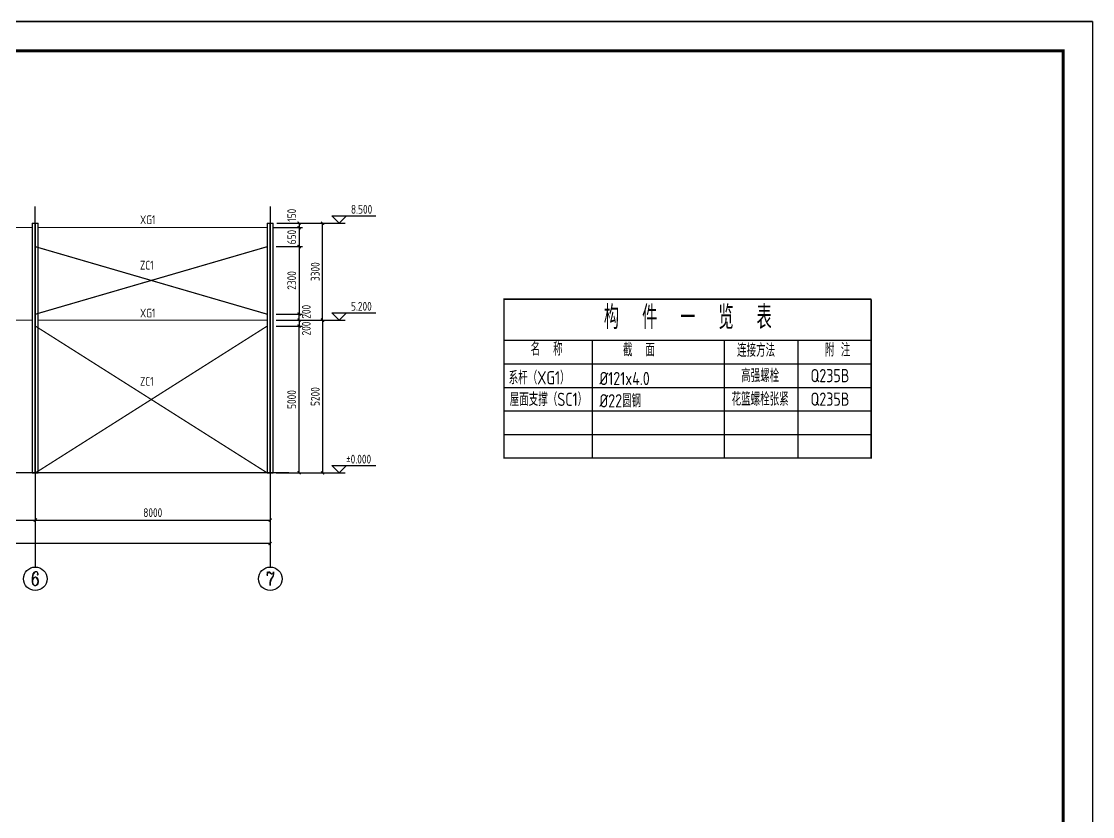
# Model space of a CAD drawing. Header units: millimetres. Extents: x 866561 to 876967, y 40200 to 44891.
# Drawn here: x 872716.4 to 873081.1, y 40529.9 to 40800.4 of the extents above; entities that cross this region are included whole.
import ezdxf
from ezdxf.enums import TextEntityAlignment as Align

# ---------------------------------------------------------------- set-up
doc = ezdxf.new("R2010")
doc.units = ezdxf.units.MM
doc.header["$LTSCALE"] = 1000
doc.header["$MEASUREMENT"] = 0
doc.linetypes.add('DOTE', pattern=[2.42, 2, -0.2, 0.02, -0.2])
for name, color, linetype in [('1530', 253, 'Continuous'), ('1534', 7, 'Continuous'), ('AXIS', 3, 'Continuous'), ('AXIS_TEXT', 7, 'Continuous'), ('DIM', 7, 'Continuous'), ('DOTE', 1, 'DOTE'), ('M_Prof', 2, 'Continuous'), ('支撑', 6, 'Continuous'), ('构件表__表格和文字', 7, 'Continuous'), ('柱集中标注', 2, 'Continuous')]:
    doc.layers.add(name, color=color, linetype=linetype)
doc.styles.add('_TCH_AXIS', font='COMPLEX', dxfattribs={"bigfont": 'GBCBIG'})
doc.styles.add('COMPLEX', font='COMPLEX')
doc.styles.add('GBHZ', font='gbenor.shx', dxfattribs={"width": 0.9, "bigfont": 'gbcbig.shx'})
doc.dimstyles.new('Y100', dxfattribs={"dimscale": 0, "dimtxt": 3, "dimasz": 0.01, "dimexe": 1.2, "dimexo": 2, "dimgap": 1, "dimtad": 1, "dimdec": 0, "dimlfac": 100, "dimzin": 0, "dimdsep": 46, "dimtxsty": 'GBHZ', "dimblk": 'DX', "dimcen": 0.09, "dimdle": 1, "dimclrd": 7, "dimclre": 7, "dimclrt": 7, "dimadec": 0, "dimazin": 0, "dimtfac": 1, "dimtdec": 0, "dimtix": 1, "dimtmove": 2, "dimatfit": 3, "dimldrblk": 'DX', "dimfxl": 0, "dimtolj": 1, "dimtzin": 0, "dimarcsym": 0})

# ---------------------------------------------------------------- blocks, each defined once
blk = doc.blocks.new('DX')
at = {"color": 0, "linetype": 'ByBlock', "const_width": 40}
blk.add_lwpolyline([(-54, -51), (46, 49)], dxfattribs=at)
blk = doc.blocks.new('*D127')
at = {"layer": 'Defpoints', "color": 0}
for p in [(872800.15, 40730.32), (872802.15, 40731.82), (872810.96, 40730.32)]:
    blk.add_point(p, dxfattribs=at)
at = {"layer": 'dim', "color": 7, "lineweight": -2}
for p, q in [((872802.15, 40730.32), (872812.16, 40730.32)), ((872804.15, 40731.82), (872812.16, 40731.82)), ((872810.96, 40731.83), (872810.96, 40731.84)), ((872810.96, 40731.82), (872810.96, 40730.32)), ((872810.96, 40730.31), (872810.96, 40730.3))]:
    blk.add_line(p, q, dxfattribs=at)
at = {"layer": 'dim', "color": 7, "lineweight": -2, "xscale": 0.01, "yscale": 0.01, "zscale": 0.01}
for p, rotation in [((872810.96, 40731.82), 270), ((872810.96, 40730.32), 90)]:
    blk.add_blockref('DX', p, dxfattribs=dict(at, rotation=rotation))
at = {"layer": 'dim', "color": 7, "insert": (872808.46, 40734.5), "char_height": 3, "attachment_point": 5, "rotation": 90, "style": 'GBHZ'}
blk.add_mtext('\\A1;150', dxfattribs=at)
blk = doc.blocks.new('*D128')
at = {"layer": 'Defpoints', "color": 0}
for p in [(872803.42, 40698.82), (872801.42, 40646.82), (872818.96, 40646.82)]:
    blk.add_point(p, dxfattribs=at)
at = {"layer": 'dim', "color": 7, "lineweight": -2}
for p, q in [((872805.42, 40698.82), (872820.16, 40698.82)), ((872818.96, 40698.81), (872818.96, 40646.83)), ((872803.42, 40646.82), (872820.16, 40646.82))]:
    blk.add_line(p, q, dxfattribs=at)
at = {"layer": 'dim', "color": 7, "lineweight": -2, "xscale": 0.01, "yscale": 0.01, "zscale": 0.01}
for p, rotation in [((872818.96, 40698.82), 90), ((872818.96, 40646.82), 270)]:
    blk.add_blockref('DX', p, dxfattribs=dict(at, rotation=rotation))
at = {"layer": 'dim', "color": 7, "insert": (872816.46, 40672.82), "char_height": 3, "attachment_point": 5, "rotation": 90, "style": 'GBHZ'}
blk.add_mtext('\\A1;5200', dxfattribs=at)
blk = doc.blocks.new('*D129')
at = {"layer": 'Defpoints', "color": 0}
for p in [(872802.15, 40730.32), (872801.15, 40723.82), (872810.96, 40723.82)]:
    blk.add_point(p, dxfattribs=at)
at = {"layer": 'dim', "color": 7, "lineweight": -2}
for p, q in [((872804.15, 40730.32), (872812.16, 40730.32)), ((872810.96, 40730.31), (872810.96, 40723.83)), ((872803.15, 40723.82), (872812.16, 40723.82))]:
    blk.add_line(p, q, dxfattribs=at)
at = {"layer": 'dim', "color": 7, "lineweight": -2, "xscale": 0.01, "yscale": 0.01, "zscale": 0.01}
for p, rotation in [((872810.96, 40730.32), 90), ((872810.96, 40723.82), 270)]:
    blk.add_blockref('DX', p, dxfattribs=dict(at, rotation=rotation))
at = {"layer": 'dim', "color": 7, "insert": (872808.46, 40727.07), "char_height": 3, "attachment_point": 5, "rotation": 90, "style": 'GBHZ'}
blk.add_mtext('\\A1;650', dxfattribs=at)
blk = doc.blocks.new('*D130')
at = {"layer": 'Defpoints', "color": 0}
for p in [(872801.15, 40723.82), (872801.15, 40700.82), (872810.96, 40700.82)]:
    blk.add_point(p, dxfattribs=at)
at = {"layer": 'dim', "color": 7, "lineweight": -2}
for p, q in [((872803.15, 40723.82), (872812.16, 40723.82)), ((872810.96, 40723.81), (872810.96, 40700.83)), ((872803.15, 40700.82), (872812.16, 40700.82))]:
    blk.add_line(p, q, dxfattribs=at)
at = {"layer": 'dim', "color": 7, "lineweight": -2, "xscale": 0.01, "yscale": 0.01, "zscale": 0.01}
for p, rotation in [((872810.96, 40723.82), 90), ((872810.96, 40700.82), 270)]:
    blk.add_blockref('DX', p, dxfattribs=dict(at, rotation=rotation))
at = {"layer": 'dim', "color": 7, "insert": (872808.46, 40712.32), "char_height": 3, "attachment_point": 5, "rotation": 90, "style": 'GBHZ'}
blk.add_mtext('\\A1;2300', dxfattribs=at)
blk = doc.blocks.new('*D131')
at = {"layer": 'Defpoints', "color": 0}
for p in [(872801.42, 40731.82), (872818.96, 40731.82), (872803.42, 40698.82)]:
    blk.add_point(p, dxfattribs=at)
at = {"layer": 'dim', "color": 7, "lineweight": -2}
for p, q in [((872803.42, 40731.82), (872820.16, 40731.82)), ((872818.96, 40698.83), (872818.96, 40731.81)), ((872805.42, 40698.82), (872820.16, 40698.82))]:
    blk.add_line(p, q, dxfattribs=at)
at = {"layer": 'dim', "color": 7, "lineweight": -2, "xscale": 0.01, "yscale": 0.01, "zscale": 0.01}
for p, rotation in [((872818.96, 40731.82), 90), ((872818.96, 40698.82), 270)]:
    blk.add_blockref('DX', p, dxfattribs=dict(at, rotation=rotation))
at = {"layer": 'dim', "color": 7, "insert": (872816.46, 40715.32), "char_height": 3, "attachment_point": 5, "rotation": 90, "style": 'GBHZ'}
blk.add_mtext('\\A1;3300', dxfattribs=at)
blk = doc.blocks.new('*D132')
at = {"layer": 'Defpoints', "color": 0}
for p in [(872801.15, 40700.82), (872810.96, 40700.82), (872801.15, 40698.82)]:
    blk.add_point(p, dxfattribs=at)
at = {"layer": 'dim', "color": 7, "lineweight": -2}
for p, q in [((872803.15, 40700.82), (872812.16, 40700.82)), ((872810.96, 40700.83), (872810.96, 40700.84)), ((872810.96, 40698.82), (872810.96, 40700.82)), ((872803.15, 40698.82), (872812.16, 40698.82)), ((872810.96, 40698.81), (872810.96, 40698.8))]:
    blk.add_line(p, q, dxfattribs=at)
at = {"layer": 'dim', "color": 7, "lineweight": -2, "xscale": 0.01, "yscale": 0.01, "zscale": 0.01}
for p, rotation in [((872810.96, 40700.82), 270), ((872810.96, 40698.82), 90)]:
    blk.add_blockref('DX', p, dxfattribs=dict(at, rotation=rotation))
at = {"layer": 'dim', "color": 7, "insert": (872813.41, 40701.67), "char_height": 3, "attachment_point": 5, "rotation": 90, "style": 'GBHZ'}
blk.add_mtext('\\A1;200', dxfattribs=at)
blk = doc.blocks.new('*D133')
at = {"layer": 'Defpoints', "color": 0}
for p in [(872801.15, 40696.82), (872810.96, 40696.82), (872801.15, 40646.82)]:
    blk.add_point(p, dxfattribs=at)
at = {"layer": 'dim', "color": 7, "lineweight": -2}
for p, q in [((872803.15, 40696.82), (872812.16, 40696.82)), ((872810.96, 40646.83), (872810.96, 40696.81)), ((872803.15, 40646.82), (872812.16, 40646.82))]:
    blk.add_line(p, q, dxfattribs=at)
at = {"layer": 'dim', "color": 7, "lineweight": -2, "xscale": 0.01, "yscale": 0.01, "zscale": 0.01}
for p, rotation in [((872810.96, 40696.82), 90), ((872810.96, 40646.82), 270)]:
    blk.add_blockref('DX', p, dxfattribs=dict(at, rotation=rotation))
at = {"layer": 'dim', "color": 7, "insert": (872808.46, 40671.82), "char_height": 3, "attachment_point": 5, "rotation": 90, "style": 'GBHZ'}
blk.add_mtext('\\A1;5000', dxfattribs=at)
blk = doc.blocks.new('*D134')
at = {"layer": 'Defpoints', "color": 0}
for p in [(872801.15, 40698.82), (872801.15, 40696.82), (872810.96, 40696.82)]:
    blk.add_point(p, dxfattribs=at)
at = {"layer": 'dim', "color": 7, "lineweight": -2}
for p, q in [((872803.15, 40698.82), (872812.16, 40698.82)), ((872803.15, 40696.82), (872812.16, 40696.82)), ((872810.96, 40698.83), (872810.96, 40698.84)), ((872810.96, 40698.82), (872810.96, 40696.82)), ((872810.96, 40696.81), (872810.96, 40696.8))]:
    blk.add_line(p, q, dxfattribs=at)
at = {"layer": 'dim', "color": 7, "lineweight": -2, "xscale": 0.01, "yscale": 0.01, "zscale": 0.01}
for p, rotation in [((872810.96, 40698.82), 270), ((872810.96, 40696.82), 90)]:
    blk.add_blockref('DX', p, dxfattribs=dict(at, rotation=rotation))
at = {"layer": 'dim', "color": 7, "insert": (872813.41, 40695.97), "char_height": 3, "attachment_point": 5, "rotation": 90, "style": 'GBHZ'}
blk.add_mtext('\\A1;200', dxfattribs=at)
blk = doc.blocks.new('_AXISO')
blk.add_circle((0, 0), 0.5)
at = {"layer": 'AXIS_TEXT', "style": 'COMPLEX', "width": 1.041667}
blk.add_attdef('A', text='', height=0.56, dxfattribs=at).set_placement((-0.25, -0.28), (0.25, -0.28), align=Align.FIT)
blk = doc.blocks.new('*D603')
at = {"layer": 'Defpoints', "color": 0}
for p in [(872641.15, 40646.82), (872721.15, 40646.82), (872721.15, 40630.82)]:
    blk.add_point(p, dxfattribs=at)
at = {"layer": 'dim', "color": 7, "lineweight": -2}
for p, q in [((872641.15, 40644.82), (872641.15, 40629.62)), ((872721.15, 40644.82), (872721.15, 40629.62)), ((872641.16, 40630.82), (872721.14, 40630.82))]:
    blk.add_line(p, q, dxfattribs=at)
at = {"layer": 'dim', "color": 7, "lineweight": -2, "xscale": 0.01, "yscale": 0.01, "zscale": 0.01, "rotation": 180}
blk.add_blockref('DX', (872641.15, 40630.82), dxfattribs=at)
at = {"layer": 'dim', "color": 7, "lineweight": -2, "xscale": 0.01, "yscale": 0.01, "zscale": 0.01}
blk.add_blockref('DX', (872721.15, 40630.82), dxfattribs=at)
at = {"layer": 'dim', "color": 7, "insert": (872681.15, 40633.32), "char_height": 3, "attachment_point": 5, "style": 'GBHZ'}
blk.add_mtext('\\A1;8000', dxfattribs=at)
blk = doc.blocks.new('*D604')
at = {"layer": 'Defpoints', "color": 0}
for p in [(872721.15, 40646.82), (872801.15, 40646.82), (872801.15, 40630.82)]:
    blk.add_point(p, dxfattribs=at)
at = {"layer": 'dim', "color": 7, "lineweight": -2}
for p, q in [((872721.15, 40644.82), (872721.15, 40629.62)), ((872801.15, 40644.82), (872801.15, 40629.62)), ((872721.16, 40630.82), (872801.14, 40630.82))]:
    blk.add_line(p, q, dxfattribs=at)
at = {"layer": 'dim', "color": 7, "lineweight": -2, "xscale": 0.01, "yscale": 0.01, "zscale": 0.01, "rotation": 180}
blk.add_blockref('DX', (872721.15, 40630.82), dxfattribs=at)
at = {"layer": 'dim', "color": 7, "lineweight": -2, "xscale": 0.01, "yscale": 0.01, "zscale": 0.01}
blk.add_blockref('DX', (872801.15, 40630.82), dxfattribs=at)
at = {"layer": 'dim', "color": 7, "insert": (872761.15, 40633.32), "char_height": 3, "attachment_point": 5, "style": 'GBHZ'}
blk.add_mtext('\\A1;8000', dxfattribs=at)
blk = doc.blocks.new('*D605')
at = {"layer": 'Defpoints', "color": 0}
for p in [(872321.15, 40646.82), (872801.15, 40646.82), (872321.15, 40622.82)]:
    blk.add_point(p, dxfattribs=at)
at = {"layer": 'dim', "color": 7, "lineweight": -2}
for p, q in [((872321.15, 40644.82), (872321.15, 40621.62)), ((872801.15, 40644.82), (872801.15, 40621.62)), ((872801.14, 40622.82), (872321.16, 40622.82))]:
    blk.add_line(p, q, dxfattribs=at)
at = {"layer": 'dim', "color": 7, "lineweight": -2, "xscale": 0.01, "yscale": 0.01, "zscale": 0.01, "rotation": 180}
blk.add_blockref('DX', (872321.15, 40622.82), dxfattribs=at)
at = {"layer": 'dim', "color": 7, "lineweight": -2, "xscale": 0.01, "yscale": 0.01, "zscale": 0.01}
blk.add_blockref('DX', (872801.15, 40622.82), dxfattribs=at)
at = {"layer": 'dim', "color": 7, "insert": (872561.15, 40625.32), "char_height": 3, "attachment_point": 5, "style": 'GBHZ'}
blk.add_mtext('\\A1;48000', dxfattribs=at)

msp = doc.modelspace()

# ---------------------------------------------------------------- linework, layer by layer
at = {"color": 0}
for p, q in [((873081.091, 40800.443), (872240.091, 40800.443)), ((872240.091, 40800.443), (873081.091, 40800.443)), ((873081.091, 40800.443), (873081.091, 40206.443))]:
    msp.add_line(p, q, dxfattribs=at)
at = {"color": 0, "const_width": 1}
msp.add_lwpolyline([(873071.091, 40216.443), (872265.091, 40216.443), (872265.091, 40790.443), (873071.091, 40790.443)], close=True, dxfattribs=at)
at = {"layer": '1530'}
for p, q in [((872820.165, 40731.821), (872826.636, 40731.821)), ((872820.165, 40698.821), (872826.636, 40698.821)), ((872820.165, 40646.821), (872826.636, 40646.821))]:
    msp.add_line(p, q, dxfattribs=at)
at = {"layer": '1534'}
for points in [[(872827.136, 40734.321), (872824.636, 40731.821), (872822.136, 40734.321), (872837.07, 40734.321)], [(872827.136, 40701.321), (872824.636, 40698.821), (872822.136, 40701.321), (872837.07, 40701.321)], [(872827.136, 40649.321), (872824.636, 40646.821), (872822.136, 40649.321), (872837.07, 40649.321)]]:
    msp.add_lwpolyline(points, dxfattribs=at)
at = {"layer": 'AXIS', "color": 0}
for p, q in [((872721.149, 40646.821), (872721.149, 40614.821)), ((872801.149, 40646.821), (872801.149, 40614.821))]:
    msp.add_line(p, q, dxfattribs=at)
at = {"layer": 'DOTE', "linetype": 'DOTE'}
for p, q in [((872721.149, 40646.821), (872721.149, 40737.498)), ((872801.149, 40737.498), (872801.149, 40646.821))]:
    msp.add_line(p, q, dxfattribs=at)
at = {"layer": 'M_Prof'}
for p, q in [((872720.149, 40731.821), (872720.149, 40646.821)), ((872720.149, 40731.821), (872722.149, 40731.821)), ((872721.059, 40731.821), (872721.059, 40646.821)), ((872721.239, 40646.821), (872721.239, 40731.821)), ((872722.149, 40646.821), (872722.149, 40731.821)), ((872800.149, 40731.821), (872800.149, 40646.821)), ((872800.149, 40731.821), (872802.149, 40731.821)), ((872801.059, 40731.821), (872801.059, 40646.821)), ((872801.239, 40646.821), (872801.239, 40731.821)), ((872802.149, 40646.821), (872802.149, 40731.821)), ((872807.456, 40646.821), (872303.761, 40646.821)), ((872720.149, 40646.821), (872722.149, 40646.821)), ((872800.149, 40646.821), (872802.149, 40646.821))]:
    msp.add_line(p, q, dxfattribs=at)
at = {"layer": '支撑', "color": 6, "linetype": 'ByBlock', "const_width": 0.4}
for points in [[(872720.149, 40730.321), (872642.149, 40730.321)], [(872800.149, 40730.321), (872722.149, 40730.321)], [(872800.149, 40700.821), (872721.149, 40723.821)], [(872721.149, 40700.821), (872800.149, 40723.821)], [(872720.149, 40698.821), (872642.149, 40698.821)], [(872721.149, 40646.821), (872800.149, 40696.821)], [(872800.149, 40646.821), (872721.149, 40696.821)], [(872800.149, 40698.821), (872722.149, 40698.821)]]:
    msp.add_lwpolyline(points, dxfattribs=at)
at = {"layer": '构件表__表格和文字'}
for p, q in [((872880.72, 40691.949), (873005.72, 40691.949)), ((872910.72, 40691.949), (872910.72, 40651.949)), ((872955.72, 40691.949), (872955.72, 40651.949)), ((872980.72, 40691.949), (872980.72, 40651.949)), ((872880.72, 40683.949), (873005.72, 40683.949)), ((872880.72, 40683.949), (873005.72, 40683.949)), ((872880.72, 40675.949), (873005.72, 40675.949)), ((872880.72, 40675.949), (873005.72, 40675.949)), ((872880.72, 40667.949), (873005.72, 40667.949)), ((872880.72, 40659.949), (873005.72, 40659.949)), ((872880.72, 40651.949), (873005.72, 40651.949)), ((872880.72, 40651.949), (873005.72, 40651.949)), ((872880.72, 40651.949), (873005.72, 40651.949)), ((872880.72, 40651.949), (873005.72, 40651.949)), ((872880.72, 40651.949), (873005.72, 40651.949)), ((872880.72, 40651.949), (873005.72, 40651.949)), ((872880.72, 40651.949), (873005.72, 40651.949)), ((872880.72, 40651.949), (873005.72, 40651.949)), ((872880.72, 40651.949), (873005.72, 40651.949))]:
    msp.add_line(p, q, dxfattribs=at)
at = {"layer": '构件表__表格和文字', "const_width": 0.48}
for points in [[(873005.72, 40691.949), (873005.72, 40651.949), (872880.72, 40651.949), (872880.72, 40705.949), (873005.72, 40705.949)], [(873005.72, 40651.949), (873005.72, 40705.949)]]:
    msp.add_lwpolyline(points, dxfattribs=at)

# ---------------------------------------------------------------- block references
at = {"layer": 'AXIS', "color": 0}
ref = msp.add_blockref('_AXISO', (872721.149, 40610.821), dxfattribs=dict(at, xscale=8, yscale=8, zscale=8))
ref.add_attrib('A', '6', dxfattribs={"layer": 'AXIS_TEXT', "color": 0, "height": 4.659, "style": '_TCH_AXIS'}).set_placement((872719.596, 40608.491), (872722.703, 40608.491), align=Align.FIT)
ref = msp.add_blockref('_AXISO', (872801.149, 40610.821), dxfattribs=dict(at, xscale=8, yscale=8, zscale=8))
ref.add_attrib('A', '7', dxfattribs={"layer": 'AXIS_TEXT', "color": 0, "height": 4.659, "style": '_TCH_AXIS'}).set_placement((872799.596, 40608.491), (872802.703, 40608.491), align=Align.FIT)

# ---------------------------------------------------------------- texts
at = {"layer": '1534', "style": 'GBHZ', "width": 0.9}
for s, p in [('8.500', (872828.63, 40735.021)), ('5.200', (872828.63, 40702.021)), ('%%P0.000', (872826.95, 40650.021))]:
    msp.add_text(s, height=3, dxfattribs=at).set_placement(p)
at = {"layer": '构件表__表格和文字', "style": 'GBHZ', "width": 0.9}
for s, height, p in [('构  件  一  览  表', 8, (872914.721, 40695.779)), ('名  称', 4.5, (872889.799, 40686.734)), ('截  面', 4.5, (872921.213, 40686.481)), ('连接方法', 4.5, (872960.058, 40686.317)), ('附 注', 4.5, (872989.957, 40686.439)), ('系杆（XG1）', 4.5, (872882.321, 40676.969)), ('%%C121x4.0', 4.5, (872913.217, 40676.709)), ('高强螺栓', 4.5, (872961.444, 40677.707)), ('Q235B', 4.5, (872985.062, 40677.694)), ('屋面支撑（SC1）', 4.5, (872882.669, 40669.617)), ('%%C22圆钢', 4.5, (872913.217, 40669.129)), ('花篮螺栓张紧', 4.5, (872958.201, 40669.727)), ('Q235B', 4.5, (872985.062, 40669.694))]:
    msp.add_text(s, height=height, dxfattribs=at).set_placement(p)
at = {"layer": '柱集中标注', "style": 'GBHZ', "width": 0.9}
for s, p in [('XG1', (872756.823, 40731.462)), ('ZC1', (872756.803, 40716.007)), ('XG1', (872756.823, 40699.712)), ('ZC1', (872756.803, 40676.494))]:
    msp.add_text(s, height=3, dxfattribs=at).set_placement(p)

# ---------------------------------------------------------------- dimensions: what is measured, and where the dimension line sits
at = {"layer": 'dim'}
for base, p1, p2, angle, picture, middle in [((872810.965, 40730.321), (872802.149, 40731.821), (872800.149, 40730.321), 90, '*D127', (872808.465, 40734.505)), ((872810.965, 40700.821), (872801.149, 40698.821), (872801.149, 40700.821), 270, '*D132', (872813.405, 40701.672)), ((872810.965, 40696.821), (872801.149, 40698.821), (872801.149, 40696.821), 90, '*D134', (872813.405, 40695.97))]:
    dim = msp.add_linear_dim(base=base, p1=p1, p2=p2, angle=angle, dimstyle='Y100', override={"dimscale": 1}, dxfattribs=at)
    dim.commit()
    dim.dimension.update_dxf_attribs({"geometry": picture, "text_midpoint": middle, "dimtype": 160})
for base, p1, p2, angle, picture, middle in [((872818.965, 40731.821), (872803.425, 40698.821), (872801.425, 40731.821), 270, '*D131', (872816.465, 40715.321)), ((872810.965, 40723.821), (872802.149, 40730.321), (872801.149, 40723.821), 90, '*D129', (872808.465, 40727.071)), ((872810.965, 40700.821), (872801.149, 40723.821), (872801.149, 40700.821), 90, '*D130', (872808.465, 40712.321)), ((872818.965, 40646.821), (872803.425, 40698.821), (872801.425, 40646.821), 90, '*D128', (872816.465, 40672.821)), ((872810.965, 40696.821), (872801.149, 40646.821), (872801.149, 40696.821), 270, '*D133', (872808.465, 40671.821))]:
    dim = msp.add_linear_dim(base=base, p1=p1, p2=p2, angle=angle, dimstyle='Y100', override={"dimscale": 1}, dxfattribs=at)
    dim.commit()
    dim.dimension.update_dxf_attribs({"geometry": picture, "text_midpoint": middle})
for base, p1, p2, picture, middle in [((872321.149, 40622.821), (872801.149, 40646.821), (872321.149, 40646.821), '*D605', (872561.149, 40625.321)), ((872721.149, 40630.821), (872641.149, 40646.821), (872721.149, 40646.821), '*D603', (872681.149, 40633.321)), ((872801.149, 40630.821), (872721.149, 40646.821), (872801.149, 40646.821), '*D604', (872761.149, 40633.321))]:
    dim = msp.add_linear_dim(base=base, p1=p1, p2=p2, dimstyle='Y100', override={"dimscale": 1, "dimfxl": 2}, dxfattribs=at)
    dim.commit()
    dim.dimension.update_dxf_attribs({"geometry": picture, "text_midpoint": middle})

doc.saveas('drawing.dxf')
